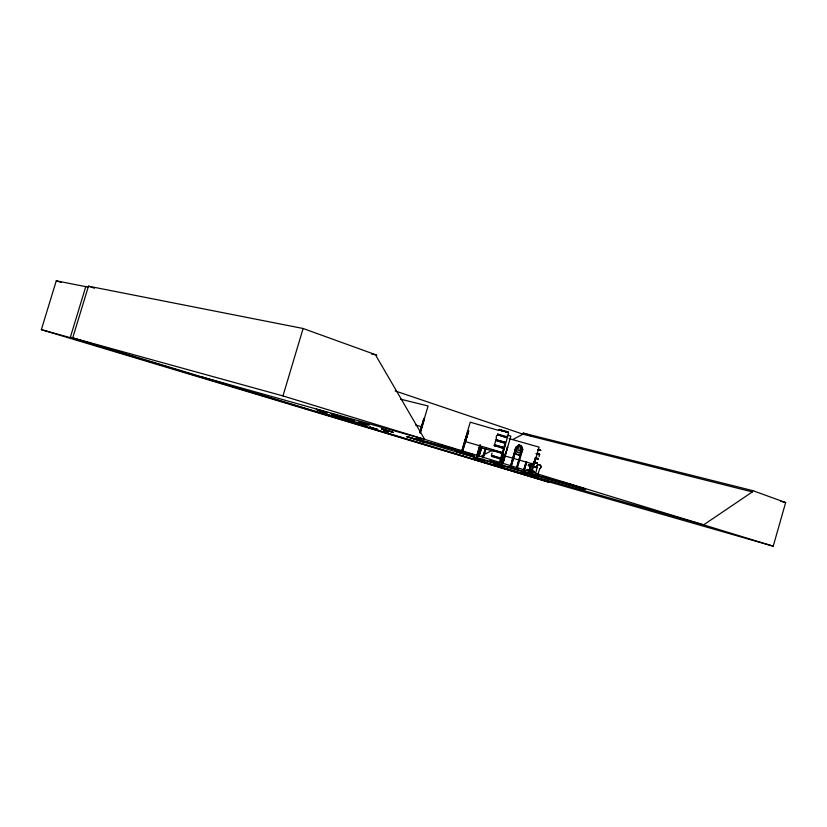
<?xml version="1.0" encoding="UTF-8"?>
<svg xmlns="http://www.w3.org/2000/svg" width="827" height="827" viewBox="0 0 827 827"><rect width="100%" height="100%" fill="white"/><g stroke="black" fill="none" stroke-linecap="round" stroke-linejoin="round"><path stroke-width="1.24" d="M491.145 461.197L499.136 463.689L494.546 462.293M495.776 445.391L503.808 447.727M520.4 445.856L519.987 450.105L518.126 450.901L518.147 448.11L519.656 445.65L520.431 445.867M421.532 440.357L415.805 438.61M415.588 438.537L421.325 440.284M516.637 447.51L511.179 466.118M522.168 449.04L522.747 449.402L521.341 445.588L519.025 444.947L515.831 447.428L514.921 450.55L516.317 454.323M361.761 422.721L368.956 424.923M369.018 424.882L358.804 421.884M319.181 410.75L326.479 412.911L317.103 410.068M339.845 416.787L341.696 417.449M345.738 418.142L349.035 419.165M466.779 436.18L466.366 437.99L467.141 436.149M465.756 439.964L466.397 436.873L465.88 439.861M467.813 433.741L468.558 430.743L462.417 451.304M535.42 474.605L537.023 467.762A2.119 2.088 -82.5 0 1 537.839 464.877A2.119 2.088 -82.5 0 1 540.703 465.725A2.119 2.088 -82.5 0 1 539.866 468.599L537.901 474.119M467.152 435.219C465.508 440.832 471.266 424.106 467.038 433.793L462.086 450.653M465.684 454.137L457.92 451.924M467.824 433.699L462.8 450.777M467.72 433.865L468.609 430.846M85.863 286.349L70.378 337.168L547.402 481.428L773.224 546.192L785.65 502.547L752.715 490.618L523.284 433.121L522.964 434.196L512.885 439.488M703.632 524.856L752.343 491.91L752.715 490.618M584.358 489.315L584.534 488.716L585.63 489.026L569.028 483.96M499.518 462.179L504.573 444.843L505.235 445.04L500.17 462.365L508.646 433.327M501.069 463.926L503.395 455.677M501.586 464.071L504.336 454.674M502.465 463.689L507.592 447.231L502.919 463.823M502.754 463.771L510.859 436.077L507.261 435.157M510.559 465.942L515.862 447.438L519.025 444.947M510.662 465.973L515.831 447.428M511.272 466.149L516.617 447.583M516.451 468.423L516.999 468.361M516.637 467.7L522.137 448.937M516.317 468.94L522.137 449.123M522.716 449.361L517.061 469.157L510.331 467.214M523.646 470.263L526.106 461.838M523.739 470.284L526.199 461.859M524.173 470.418L526.634 461.993M524.266 470.439L526.716 462.014M528.773 471.793L531.234 463.378M528.866 471.814L531.316 463.409M529.301 471.948L531.751 463.533M529.383 471.969L531.844 463.565M530.996 472.837L535.493 457.434L536.061 457.6M531.037 472.858L535.534 457.455M531.616 473.023L539.111 447.138L509.132 438.641M539.008 456.7L539.545 454.819L535.937 453.651M461.766 451.118L470.232 422.194L498.733 430.453M462.138 450.653L467.038 433.793M462.334 450.725L467.286 433.844M476.6 456.287L479.949 444.874M476.765 456.339L480.032 445.226M477.045 456.411L480.301 445.288M477.2 456.463L480.466 445.339M478.513 456.328L481.324 446.756M478.688 456.37L481.49 446.807M478.936 456.452L481.738 446.89M479.112 456.504L481.562 448.131M482.668 457.6L485.459 448.069M482.834 457.641L485.635 448.11M483.092 457.724L485.883 448.203M483.257 457.776L486.049 448.244M493.812 456.008L491.372 455.357L492.055 453.062M504.894 443.262L495.714 440.533L494.422 444.967L497.947 446.135M496.572 439.85C494.846 432.469 499.374 435.715 503.374 436.615M419.702 432.614L423.869 418.483L424.551 418.669L420.374 432.81M419.899 432.676L423.869 418.483M420.178 432.748L428.076 405.974L400.516 399.162M331.265 415.319L331.151 415.971L325.921 414.389L326.055 413.738M326.2 413.779L325.931 414.389M326.138 414.451L326.345 413.82M326.386 414.534L326.768 413.955L326.314 414.503M328.05 414.596L323.657 413.738L327.885 414.896M330.666 415.816L326.572 414.1M330.862 415.888L331.069 415.257M331.141 415.278L330.883 415.888M351.32 421.873L337.736 417.955L339.194 417.852M339.866 418.286L341.685 418.617M340.559 418.824L338.078 417.542M342.368 419.051L343.484 419.361M345.665 419.744L341.82 418.855M349.232 421.108L353.243 422.246M356.354 422.928L356.168 423.538L351.134 422.018C351.754 420.075 351.806 423.486 351.558 421.47M354.194 422.597L358.215 423.734M355.713 422.731L355.992 423.486L356.292 422.907M355.858 422.773L355.672 423.393M356.086 422.845L355.972 423.486M88.169 287.145L56.277 280.808L41.35 329.663L72.59 338.305L88.468 286.183L303.106 328.495L376.626 355.072L376.275 356.251L424.664 439.354M72.714 337.881L282.968 395.926L303.106 328.495M465.859 439.943L467.017 436.894M358.711 423.331L367.054 425.853L360.324 423.9M331.854 413.655L332.805 414.089M316.359 409.241L327.471 412.58M393.518 432.48L383.821 429.554M475.184 457.941L485.201 460.908L480.115 459.461M473.695 457.403L478.451 458.902M386.385 430.205L381.433 428.768M358.815 422.959L354.545 421.667M337.84 416.777L333.167 415.474L337.871 416.86M519.036 445.04L516.337 450.136L517.299 452.41L518.787 452.834L520.814 451.387L521.279 445.66L522.664 449.371M508.739 466.707L511.572 467.544M511.282 467.472L508.357 466.604M494.008 464.329L496.262 465.043M496.396 464.671L498.185 465.25L496.738 464.795M461.89 453.134L460.432 452.782L461.394 453.144M460.784 452.814L462.21 453.227L461.197 453.051M518.601 454.974L521.744 452.441M349.707 421.367L348.88 421.139M340.497 418.514L340.093 418.7M537.881 477.355L532.164 475.566M532.33 475.866L527.781 474.336M533.973 476.104L534.707 476.166M535.441 476.652L534.697 476.29M537.715 477.055L537.126 477.003M481.531 455.946L492.727 450.064M344.766 417.955L345.8 418.245L344.797 417.976M337.995 417.893L352.271 421.956M348.188 419.299L344.073 418.152M531.699 475.711L529.735 474.915M531.906 475.773L532.764 475.845M554.286 480.435L456.876 451.821L455.698 450.395L457.228 450.839L458.334 452.266M499.146 429.482L499.539 429.709M499.084 429.658L506.475 431.787M507.644 432.418L505.731 431.766L506.61 432.014M507.623 432.407L508.181 432.655L507.468 432.552M497.554 434.682L506.672 437.442M369.7 427.166L373.328 428.386L372.346 427.91M506.755 437.163L497.44 434.382L498.019 434.64M506.506 437.741L503.374 436.615M495.983 439.613L504.811 442.125M505.059 442.962L495.745 440.191L496.324 440.44M537.808 449.506L540.196 450.322M539.566 450.022L538.915 449.847M540.672 450.25L538.253 449.392M540.651 450.405L537.767 449.65M494.37 445.143L494.515 445.236M494.288 445.371L494.97 445.536L494.422 445.443M503.622 447.562L496.903 445.464M500.325 447.045L503.726 447.976L503.105 447.583M539.576 454.044L537.147 453.186M539.555 454.323L537.085 453.454M539.555 454.829L538.915 454.695M465.074 454.147L457.869 452.028M538.253 458.551L535.824 457.724M538.17 459.068L535.7 458.22M538.036 459.305L535.607 458.478M501.4 453.351C502.609 453.485 492.551 450.539 493.305 450.984M537.085 463.316L536.558 462.831M528.432 464.733L528.96 464.846M499.157 429.451L506.124 431.405M506.858 431.921L505.7 431.58L508.181 432.294M507.613 432.087L508.336 432.221L506.124 431.374L507.075 431.704M506.506 432.087L505.907 431.87M507.592 432.273L508.171 432.314M537.002 467.762L537.023 467.762A2.119 2.088 -82.5 0 1 537.86 464.877A2.119 2.088 -82.5 0 1 540.672 465.715A2.119 2.088 -82.5 0 1 539.835 468.599L539.866 468.599M535.596 467.668L528.122 465.446L529.104 465.787M371.581 354.018L376.626 355.072M504.656 442.228L505.369 442.362L504.811 442.125M540.682 450.27L539.214 449.94M504.625 442.569C505.845 442.579 495.704 439.602 496.407 440.15M538.728 450.012L539.617 450.25M534.5 471.421L532.061 470.646M526.892 470.005L534.48 472.227L533.849 472.062M534.49 471.7L527.316 469.612M539.039 454.447L539.68 454.581L537.023 453.692M495.094 445.112L494.474 444.843L495.859 445.308M494.556 445.174L495.818 445.546M503.116 447.448L503.25 447.51M502.992 447.986L503.684 448.151L502.402 447.686M506.837 431.901L507.633 432.107M537.798 458.727L538.429 458.861L535.772 457.982M455.284 449.878L406.863 436.615L423.114 441.907L406.863 436.615L408.28 437.038M493.678 449.981L493.14 449.898M493.523 450.281C492.344 450.053 502.94 452.793 501.648 452.772M501.679 452.431L502.382 452.586L500.139 451.842M501.565 453.051C502.744 453.175 492.613 450.198 493.337 450.643M536.558 462.727L537.178 462.986L533.549 461.838M536.485 462.986L537.116 463.12L536.144 462.82M531.285 475.566L536.599 476.9M536.361 463.389L536.992 463.544L533.394 462.396L534.376 462.696M522.964 434.196L752.343 491.91M780.647 501.276L785.65 502.547M331.834 413.872L330.872 413.541L340.662 416.446L336.341 415.237M423.114 441.907L422.173 441.639L502.423 465.684M535.389 466.8L536.02 466.945L528.96 464.836M339.266 416.674L340.652 417.118M500.056 457.951L500.759 458.117L493.812 456.008M535.358 467.069L535.999 467.224L528.629 465.094M535.296 467.307C536.94 467.617 526.282 464.526 529.135 465.508M500.035 458.292C501.193 458.458 491.073 455.481 491.807 455.873M499.953 458.572C501.11 458.747 490.99 455.77 491.724 456.163M499.787 458.871C500.976 459.057 490.928 456.101 491.693 456.494M494.97 445.515L496.727 446.001M501.389 465.384L502.268 465.632M506.93 432.149L498.981 430.019M493.678 449.981L500.139 451.842M370.041 427.425L370.475 427.301M507.757 447.283L507.137 447.118M533.973 471.814L534.614 471.979L527.244 469.839M539.462 450.374L537.695 449.888M415.712 425.088L421.946 426.763M491.197 461.311L489.749 460.908L490.349 461.125M495.911 445.184L496.913 445.464M479.247 447.273L493.554 451.18M501.906 453.465L505.483 454.447M319.429 410.244L324.401 411.65M521.32 472.196L524.235 473.023M527.481 474.005L530.086 474.667M527.399 474.026L530.334 474.832M365.451 423.91L362.65 423.01M532.743 475.845L533.291 475.99M501.286 430.495L502.434 430.795M339.256 416.653L341.851 417.397M417.687 439.251L455.253 449.847M515.955 447.5L516.668 447.707M201.033 376.688L424.747 439.375M316.379 409.324L322.613 411.215M320.752 411.143L322.551 411.753M370.114 427.145L370.682 427.311M370.01 427.414L370.599 427.58M497.678 463.275L498.454 463.482M376.73 429.44L377.681 429.699L371.075 427.776M498.97 464.123L500.211 464.464M496.738 445.991L500.335 447.025M518.622 454.891L516.286 454.312L518.591 454.881M362.309 422.897L365.276 423.848M441.049 445.112L453.144 448.523M440.956 445.122L474.44 454.984L473.333 454.674M459.812 450.86L472.248 454.333M386.416 430.288L381.433 428.882M339.349 417.356L343.463 418.555M339.039 417.304L343.774 418.648M327.047 414.317L323.657 413.738M333.209 416.198L329.084 415.381L333.167 416.488M363.704 424.892L362.164 424.375M348.208 420.416L349.345 420.736M338.067 418.069L349.097 420.902M351.909 421.574L351.144 422.028M383.614 430.547L388.411 431.963L383.821 430.619M355.197 422.886L357.233 423.496M354.173 422.928L358.174 424.013M456.297 452.007L457.238 452.276M557.098 480.601L560.851 481.645M562.939 482.255L570.123 484.271M565.151 483.206L571.529 484.994M573.628 485.614L583.645 488.437M569.948 484.88L554.834 480.59L555.754 480.869M502.206 465.611L585.454 489.625L568.852 484.57M500.924 466.428L495.301 464.795M346.317 418.793L347.206 419.041M375.107 428.675L376.812 429.172M376.016 429.058L376.792 429.285M375.954 429.213L376.75 429.44M531.771 475.07L530.583 474.688M531.099 474.843L530.841 474.719M474.812 459.471L704.284 525.042M504.718 431.343L500.232 429.978L501.183 430.298M497.947 446.094L502.475 447.438L500.376 446.849M497.937 446.146L499.157 446.508M501.751 455.026L534.097 464.35M332.795 414.079L339.711 416.146M518.436 469.602L515.945 468.733M375.975 429.223L374.011 428.644M497.575 465.063L498.205 465.281M530.479 474.657L532.133 475.132M528.732 474.388L528.019 474.181M528.567 474.347L522.922 472.662L523.605 472.858M467.472 434.051L466.831 433.865M341.324 417.945L335.576 416.208L336.207 416.405M357.223 422.545L357.047 422.483M351.227 422.049L351.268 421.388M500.128 466.159L502.03 466.779M494.05 464.402L496.293 465.115M464.598 441.38L493.099 449.692M350.048 419.578L354.318 420.788L352.56 420.219M543.422 476.579L549.583 478.388M372.346 427.9L373.38 428.2M528.195 474.222L525.786 473.778M492.013 461.642L494.339 462.314M373.411 428.097L374.466 428.407M374.435 428.52L372.016 427.879M529.332 474.863L526.106 473.892M502.299 447.965L503.012 448.203L494.236 445.67L494.815 445.908M533.498 462.014L534.5 462.272M533.456 462.179L537.085 463.316M532.061 470.646L527.45 469.364M417.511 439.199L418.989 439.644M351.496 421.45L351.899 421.574M502.247 430.815L503.457 431.156M502.165 431.084L503.374 431.446M493.14 461.962L490.328 461.115M341.685 417.439L347.929 419.217M534.48 462.303L536.175 462.789M352.571 420.23L345.055 418.069M531.627 475.473L532.97 475.876M375.458 428.706L377.05 429.182M375.437 428.82L377.04 429.296M72.59 338.305L549.242 482.296L41.35 329.663M500.232 447.335L501.348 447.676M534.562 462.014L537.199 462.872M387.532 430.691L392.494 432.076M473.457 457.403L482.565 460.153M385.237 431.043L385.878 431.239M347.95 420.581L349.614 421.088M352.871 422.059L354.793 422.638M338.005 417.759L341.53 418.793M454.157 449.537L474.243 455.646L456.07 450.488L457.166 450.818M547.123 478.699L548.012 478.967M371.178 427.507L369.927 427.249M371.096 427.776L369.886 427.404M538.212 449.547L539.163 449.681M538.139 449.774L539.049 450.053M282.968 395.926L773.224 546.192M499.808 466.077L502.361 466.862M539.121 449.826L540.444 450.26M500.18 430.164L501.131 430.453M502.444 447.49L503.591 447.883M56.277 280.808L61.167 282.452M523.284 433.121L532.867 436.367M88.468 286.183L94.495 288.23M395.172 390.944L523.419 434.309M539.886 450.053L540.486 450.115M498.185 434.34L497.606 434.082L506.868 436.749M518.519 469.55L515.697 468.661M500.056 464.888L504.977 466.459L500.273 464.981M503.571 448.43L503.012 448.193L503.591 448.42M343.04 417.728L341.851 417.377L343.04 417.738"/></g></svg>
